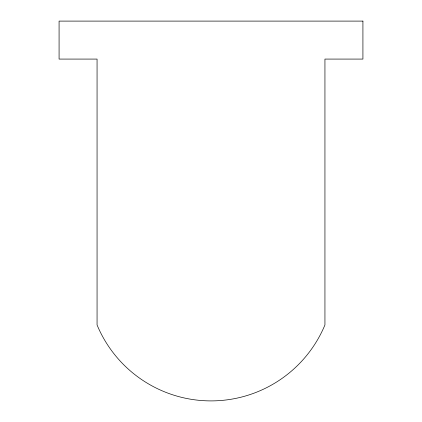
<?xml version="1.0" encoding="UTF-8"?>
<svg xmlns="http://www.w3.org/2000/svg" width="422" height="422" viewBox="0 0 422 422"><rect width="100%" height="100%" fill="white"/><g stroke="black" fill="none" stroke-linecap="round" stroke-linejoin="round"><path stroke-width="0.63" d="M362.92 21.1L59.08 21.1L59.08 59.08L97.06 59.08L97.06 324.94A123.435 123.435 0 0 0 324.94 324.94L324.94 59.08L362.92 59.08L362.92 21.1"/></g></svg>
